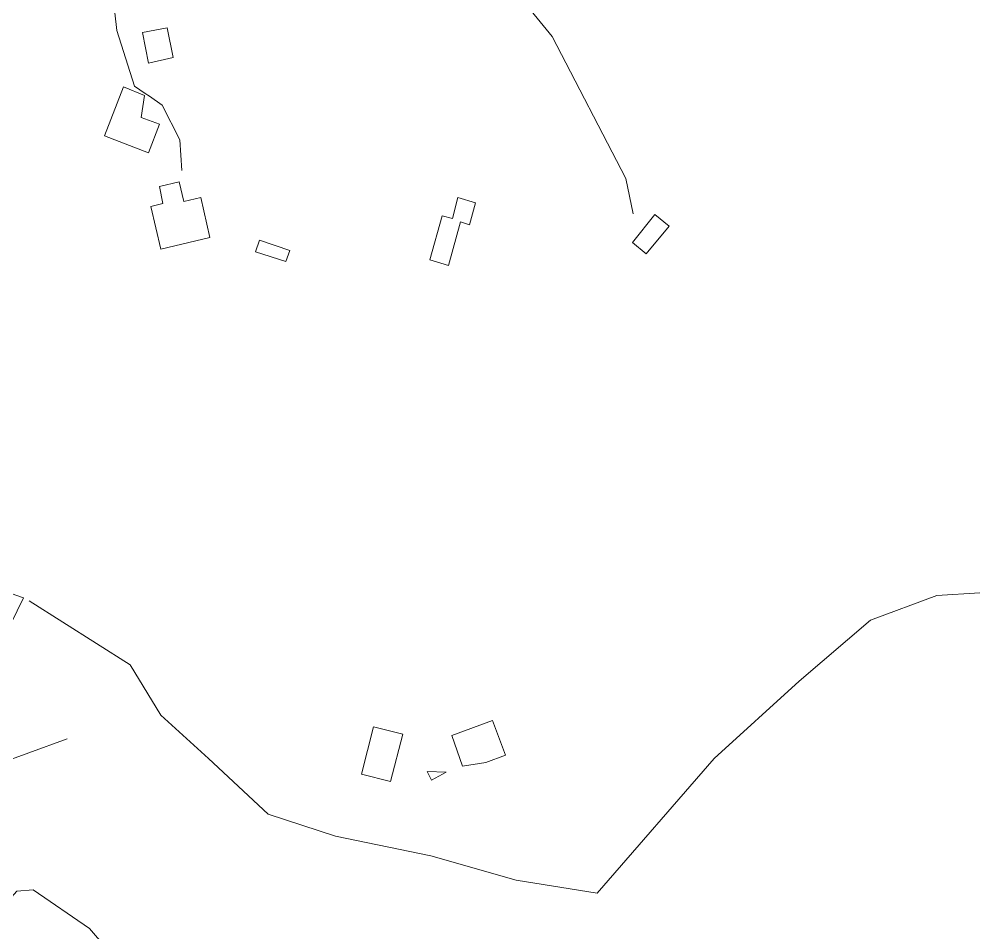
# Model space of a CAD drawing. Header units: inches. Extents: x 1138763 to 1140867, y 1050756 to 1053008.
# Drawn here: x 1139043.8 to 1139220.4, y 1051370.4 to 1051538.6 of the extents above; entities that cross this region are included whole.
import ezdxf

# ---------------------------------------------------------------- set-up
doc = ezdxf.new("R2010")
doc.units = ezdxf.units.IN
doc.header["$MEASUREMENT"] = 0
for name, color, linetype, lineweight in [('LimEdif_AM', 44, 'Continuous', 5), ('ViaPrin_AM', 1, 'Continuous', 15), ('ViaSec_AM', 1, 'Continuous', 18)]:
    doc.layers.add(name, color=color, linetype=linetype, lineweight=lineweight)

msp = doc.modelspace()

# ---------------------------------------------------------------- linework, layer by layer
at = {"layer": 'LimEdif_AM'}
for points in [[(1139067.56, 1051530.5), (1139066.44, 1051536.12), (1139070.94, 1051537), (1139072.06, 1051531.5), (1139067.56, 1051530.5)], [(1139067.56, 1051514), (1139059.44, 1051517.12), (1139062.94, 1051526.12), (1139066.81, 1051524.5), (1139066.19, 1051520.5), (1139069.56, 1051519.25), (1139067.56, 1051514)], [(1139069.81, 1051496.25), (1139067.94, 1051504.12), (1139070.19, 1051504.62), (1139069.56, 1051507.75), (1139073.19, 1051508.62), (1139074.06, 1051505), (1139077.19, 1051505.75), (1139078.81, 1051498.37), (1139069.81, 1051496.25)], [(1139122.69, 1051493.25), (1139119.31, 1051494.25), (1139121.56, 1051502.37), (1139123.44, 1051501.87), (1139124.44, 1051505.75), (1139127.69, 1051504.75), (1139126.56, 1051500.75), (1139124.94, 1051501.25), (1139122.69, 1051493.25)], [(1139159.06, 1051495.37), (1139156.56, 1051497.5), (1139160.69, 1051502.62), (1139163.31, 1051500.5), (1139159.06, 1051495.37)], [(1139092.81, 1051494), (1139087.19, 1051495.75), (1139087.94, 1051497.87), (1139093.56, 1051496), (1139092.81, 1051494)], [(1139125.31, 1051401.12), (1139123.31, 1051406.75), (1139130.81, 1051409.5), (1139133.19, 1051403.12), (1139129.56, 1051401.75), (1139125.31, 1051401.12)], [(1139112.06, 1051398.25), (1139106.69, 1051399.62), (1139108.94, 1051408.37), (1139114.31, 1051407), (1139112.06, 1051398.25)], [(1139119.56, 1051398.5), (1139118.81, 1051400.12), (1139122.31, 1051400), (1139119.56, 1051398.5)]]:
    msp.add_lwpolyline(points, dxfattribs=at)
at = {"layer": 'ViaPrin_AM'}
msp.add_lwpolyline([(1138940.61, 1051468.73), (1139044.54, 1051432.1), (1139039.8, 1051422.5)], dxfattribs=at)
at = {"layer": 'ViaSec_AM'}
for points in [[(1139165.81, 1051698.12), (1139171.31, 1051676.87), (1139155.56, 1051644.62), (1139134.31, 1051616.62), (1139125.94, 1051608.12), (1139125.94, 1051597), (1139127.94, 1051588.25), (1139125.94, 1051582.12), (1139123.56, 1051571.62), (1139130.81, 1051562.87), (1139141.19, 1051556), (1139134.94, 1051543.87), (1139141.81, 1051535.37), (1139155.31, 1051509.25), (1139156.69, 1051502.75)], [(1139073.69, 1051510.75), (1139073.31, 1051516.37), (1139070.06, 1051522.75), (1139067.69, 1051524.37), (1139066.94, 1051524.87), (1139064.94, 1051526.25), (1139061.69, 1051536.5), (1139060.56, 1051546.87), (1139055.31, 1051556.75), (1139052.31, 1051585.37), (1139050.56, 1051610.5), (1139053.31, 1051612.25), (1139060.19, 1051618), (1139066.19, 1051624.75), (1139071.06, 1051632.25), (1139074.81, 1051640.37)], [(1139045.56, 1051431.5), (1139064.19, 1051419.75), (1139069.81, 1051410.5), (1139078.56, 1051402.5), (1139089.56, 1051392.25), (1139101.94, 1051388.25), (1139119.44, 1051384.62), (1139135.19, 1051380.12), (1139150.06, 1051377.75), (1139171.56, 1051402.5), (1139187.19, 1051416.75), (1139200.31, 1051428), (1139212.56, 1051432.5), (1139220.44, 1051433)], [(1139064.94, 1051328.62), (1139058.06, 1051339.37), (1139052.31, 1051352.25), (1139057.69, 1051362.87), (1139059.69, 1051367.75), (1139056.69, 1051371.25), (1139046.31, 1051378.37), (1139043.31, 1051378.12), (1139036.94, 1051371), (1139036.06, 1051355.37), (1139032.56, 1051356.62), (1139024.81, 1051370.62), (1139020.94, 1051377.12), (1139023.81, 1051390.12), (1139038.44, 1051401), (1139052.56, 1051406.12)]]:
    msp.add_lwpolyline(points, dxfattribs=at)

doc.saveas('drawing.dxf')
